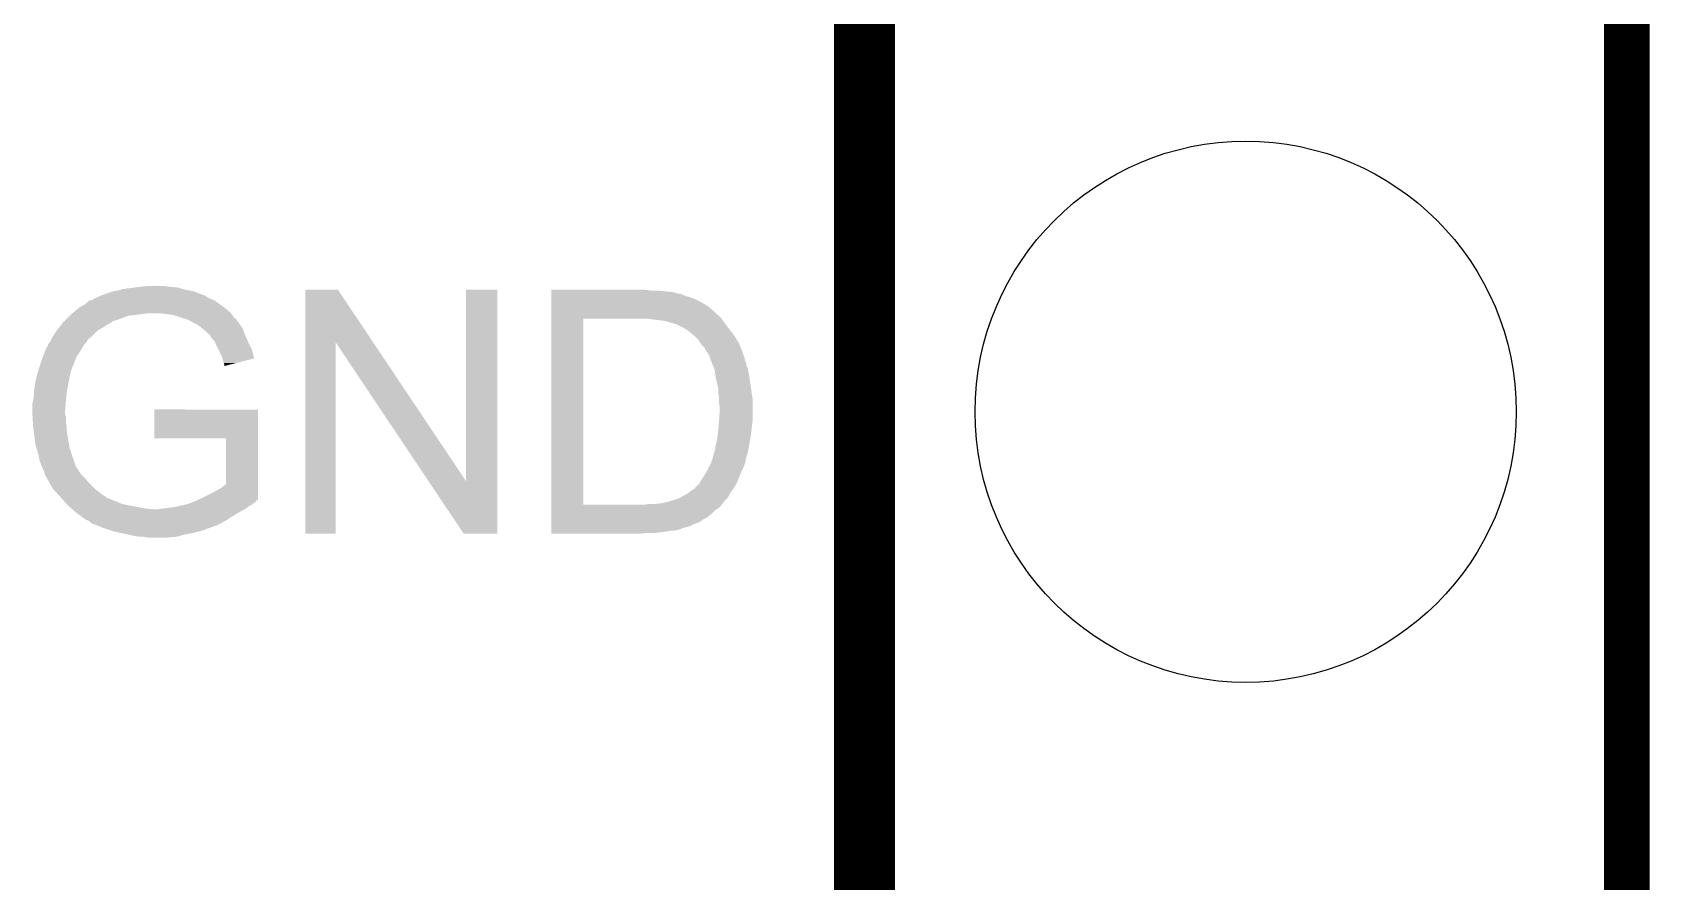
# Model space of a CAD drawing. Extents: x -1.4 to 24.2, y -3.9 to 40.3.
# Drawn here: x 18.82 to 24.21, y 26.88 to 29.71 of the extents above; entities that cross this region are included whole.
import ezdxf

# ---------------------------------------------------------------- set-up
doc = ezdxf.new("R2010")
doc.units = 0
doc.layers.get('0').update_dxf_attribs({"linetype": 'CONTINUOUS'})
for name, color, linetype in [('USBI2CCLICK_V102A_GKO', 5, 'CONTINUOUS'), ('USBI2CCLICK_V102A_GTO', 14, 'CONTINUOUS'), ('USBI2CCLICK_V102A_GTS', 12, 'CONTINUOUS')]:
    doc.layers.add(name, color=color, linetype=linetype)

# ---------------------------------------------------------------- blocks, each defined once
blk = doc.blocks.new('ROUND_65')
blk.add_circle((0, 0), 0.9017)

msp = doc.modelspace()

# ---------------------------------------------------------------- linework, layer by layer
at = {"layer": 'USBI2CCLICK_V102A_GKO', "const_width": 0.1524}
msp.add_lwpolyline([(24.13, -1.27), (24.13, 39.116)], dxfattribs=at)
at = {"layer": 'USBI2CCLICK_V102A_GTO', "const_width": 0.2032}
msp.add_lwpolyline([(21.59, 22.098), (21.59, 32.258)], dxfattribs=at)
at = {"layer": 'USBI2CCLICK_V102A_GTO'}
for points in [[(19.04238, 28.83408), (19.048724, 28.836618), (19.392898, 28.83408), (19.387824, 28.836618)], [(19.048724, 28.836618), (19.048728, 28.83662), (19.387824, 28.836618), (19.385286, 28.83662)], [(19.048728, 28.83662), (19.055062, 28.839154), (19.385286, 28.83662), (19.382746, 28.839154)], [(19.055062, 28.839154), (19.055078, 28.83916), (19.382746, 28.839154), (19.380204, 28.83916)], [(19.055078, 28.83916), (19.085552, 28.849318), (19.380204, 28.83916), (19.354802, 28.849318)], [(19.085552, 28.849318), (19.08556, 28.84932), (19.354802, 28.849318), (19.354792, 28.84932)], [(19.08556, 28.84932), (19.100802, 28.85186), (19.354792, 28.84932), (19.340826, 28.85186)], [(19.100802, 28.85186), (19.109692, 28.8544), (19.340826, 28.85186), (19.32686, 28.8544)], [(19.109692, 28.8544), (19.118582, 28.85694), (19.32686, 28.8544), (19.318394, 28.85694)], [(19.118582, 28.85694), (19.13636, 28.85948), (19.318394, 28.85694), (19.309928, 28.85948)], [(19.13636, 28.85948), (19.15668, 28.86202), (19.309928, 28.85948), (19.301462, 28.86202)], [(19.15668, 28.86202), (19.177, 28.86456), (19.301462, 28.86202), (19.27606, 28.86456)], [(19.177, 28.86456), (19.199862, 28.8671), (19.27606, 28.86456), (19.2532, 28.8671)], [(19.725656, 28.679068), (19.72566, 28.854392), (19.952226, 28.679068), (19.834864, 28.854392)], [(19.72566, 28.854392), (19.725662, 28.8544), (19.834864, 28.854392), (19.725662, 28.8544)], [(20.26158, 28.216932), (20.2616, 28.854378), (20.365702, 28.216932), (20.36572, 28.854378)], [(20.2616, 28.854378), (20.261602, 28.8544), (20.36572, 28.854378), (20.261602, 28.8544)], [(20.54608, 28.85186), (20.546082, 28.8544), (20.878802, 28.85186), (20.85848, 28.8544)], [(20.54608, 28.84932), (20.54608, 28.85186), (20.92452, 28.84932), (20.90166, 28.85186)], [(20.54608, 28.84678), (20.54608, 28.84932), (20.94992, 28.84678), (20.92452, 28.84932)], [(20.54608, 28.8417), (20.54608, 28.84678), (20.970242, 28.8417), (20.94992, 28.84678)], [(20.54608, 28.841698), (20.54608, 28.8417), (20.975324, 28.841698), (20.970242, 28.8417)], [(20.54608, 28.83916), (20.54608, 28.841698), (20.9804, 28.83916), (20.975324, 28.841698)], [(20.54608, 28.834078), (20.54608, 28.83916), (20.9931, 28.834078), (20.9804, 28.83916)], [(18.952066, 28.778198), (18.970694, 28.79344), (19.476722, 28.778198), (19.45894, 28.79344)], [(18.970694, 28.79344), (18.973802, 28.795982), (19.45894, 28.79344), (19.455382, 28.795982)], [(18.973802, 28.795982), (18.991578, 28.80614), (19.455382, 28.795982), (19.44116, 28.80614)], [(18.991578, 28.80614), (19.006822, 28.818838), (19.44116, 28.80614), (19.423382, 28.818838)], [(19.006822, 28.818838), (19.006826, 28.81884), (19.423382, 28.818838), (19.423378, 28.81884)], [(19.006826, 28.81884), (19.011904, 28.818842), (19.423378, 28.81884), (19.423374, 28.818842)], [(19.011904, 28.818842), (19.016982, 28.821382), (19.423374, 28.818842), (19.417448, 28.821382)], [(19.016982, 28.821382), (19.0246, 28.82646), (19.417448, 28.821382), (19.405602, 28.82646)], [(19.0246, 28.82646), (19.03222, 28.829), (19.405602, 28.82646), (19.401368, 28.829)], [(19.03222, 28.829), (19.04238, 28.83408), (19.401368, 28.829), (19.392898, 28.83408)], [(20.54608, 28.829), (20.54608, 28.834078), (21.010882, 28.829), (20.9931, 28.834078)], [(20.54608, 28.82138), (20.54608, 28.829), (21.02866, 28.82138), (21.010882, 28.829)], [(20.54608, 28.81122), (20.54608, 28.82138), (21.048978, 28.81122), (21.02866, 28.82138)], [(20.54608, 28.79852), (20.54608, 28.81122), (21.069302, 28.79852), (21.048978, 28.81122)], [(20.54608, 28.78328), (20.54608, 28.79852), (21.087086, 28.78328), (21.069302, 28.79852)], [(20.54608, 28.783258), (20.54608, 28.78328), (21.08962, 28.783258), (21.087086, 28.78328)], [(20.54608, 28.780734), (20.54608, 28.783258), (21.089626, 28.780734), (21.08962, 28.783258)], [(18.904204, 28.7274), (18.91233, 28.737558), (19.049998, 28.7274), (19.065238, 28.737558)], [(18.91233, 28.737558), (18.916396, 28.74264), (19.065238, 28.737558), (19.075398, 28.74264)], [(18.916396, 28.74264), (18.92046, 28.74772), (19.075398, 28.74264), (19.082172, 28.74772)], [(18.92046, 28.74772), (18.922998, 28.750258), (19.082172, 28.74772), (19.085558, 28.750258)], [(18.922998, 28.750258), (18.925538, 28.752798), (19.085558, 28.750258), (19.093178, 28.752798)], [(18.925538, 28.752798), (18.92554, 28.7528), (19.093178, 28.752798), (19.095716, 28.7528)], [(18.92554, 28.7528), (18.940778, 28.768038), (19.095716, 28.7528), (19.136356, 28.768038)], [(18.940778, 28.768038), (18.94332, 28.77058), (19.136356, 28.768038), (19.15922, 28.77058)], [(18.94332, 28.77058), (18.94586, 28.77312), (19.15922, 28.77058), (19.17954, 28.77312)], [(18.94586, 28.77312), (18.948964, 28.77566), (19.17954, 28.77312), (19.19732, 28.77566)], [(18.948964, 28.77566), (18.952066, 28.778198), (19.478628, 28.77566), (19.476722, 28.778198)], [(19.286218, 28.77058), (19.245578, 28.77566), (19.48244, 28.77058), (19.478628, 28.77566)], [(19.316702, 28.76042), (19.286218, 28.77058), (19.490064, 28.76042), (19.48244, 28.77058)], [(19.326858, 28.757882), (19.316702, 28.76042), (19.49197, 28.757882), (19.490064, 28.76042)], [(19.326862, 28.75788), (19.326858, 28.757882), (19.49197, 28.75788), (19.49197, 28.757882)], [(19.326878, 28.757872), (19.326862, 28.75788), (19.494504, 28.757872), (19.49197, 28.75788)], [(19.331936, 28.755342), (19.326878, 28.757872), (19.496192, 28.755342), (19.494504, 28.757872)], [(19.334474, 28.75534), (19.331936, 28.755342), (19.496194, 28.75534), (19.496192, 28.755342)], [(19.343368, 28.75026), (19.334474, 28.75534), (19.49958, 28.75026), (19.496194, 28.75534)], [(19.352262, 28.74518), (19.343368, 28.75026), (19.50339, 28.74518), (19.49958, 28.75026)], [(19.362422, 28.7401), (19.352262, 28.74518), (19.5072, 28.7401), (19.50339, 28.74518)], [(19.367498, 28.737562), (19.362422, 28.7401), (19.508892, 28.737562), (19.5072, 28.7401)], [(19.383376, 28.72486), (19.367498, 28.737562), (19.51736, 28.72486), (19.508892, 28.737562)], [(20.546062, 28.138142), (20.546078, 28.75786), (20.65274, 28.138142), (20.652742, 28.75786)], [(20.546078, 28.773118), (20.54608, 28.780734), (21.097242, 28.773118), (21.089626, 28.780734)], [(20.546078, 28.762958), (20.546078, 28.773118), (21.109942, 28.762958), (21.097242, 28.773118)], [(20.546078, 28.75788), (20.546078, 28.762958), (21.11357, 28.75788), (21.109942, 28.762958)], [(20.546078, 28.75786), (20.546078, 28.75788), (20.652742, 28.75786), (20.8407, 28.75788)], [(20.886418, 28.75534), (20.871182, 28.75788), (21.115384, 28.75534), (21.11357, 28.75788)], [(20.90928, 28.7528), (20.886418, 28.75534), (21.117198, 28.7528), (21.115384, 28.75534)], [(20.927062, 28.750258), (20.90928, 28.7528), (21.119014, 28.750258), (21.117198, 28.7528)], [(20.9423, 28.745182), (20.927062, 28.750258), (21.12264, 28.745182), (21.119014, 28.750258)], [(20.942308, 28.74518), (20.9423, 28.745182), (21.12264, 28.74518), (21.12264, 28.745182)], [(20.952458, 28.74264), (20.942308, 28.74518), (21.124546, 28.74264), (21.12264, 28.74518)], [(20.960084, 28.7401), (20.952458, 28.74264), (21.12645, 28.7401), (21.124546, 28.74264)], [(20.962624, 28.740098), (20.960084, 28.7401), (21.126452, 28.740098), (21.12645, 28.7401)], [(20.982938, 28.72994), (20.962624, 28.740098), (21.13407, 28.72994), (21.126452, 28.740098)], [(20.991068, 28.72486), (20.982938, 28.72994), (21.13788, 28.72486), (21.13407, 28.72994)], [(18.869662, 28.67406), (18.874738, 28.67914), (18.991578, 28.67406), (18.996658, 28.67914)], [(18.874738, 28.67914), (18.874742, 28.679144), (18.996658, 28.67914), (18.99666, 28.679144)], [(18.874742, 28.679144), (18.879818, 28.689296), (18.99666, 28.679144), (19.001738, 28.689296)], [(18.879818, 28.689296), (18.882356, 28.694374), (19.001738, 28.689296), (19.006814, 28.694374)], [(18.882356, 28.694374), (18.88236, 28.69438), (19.006814, 28.694374), (19.009354, 28.69438)], [(18.88236, 28.69438), (18.884902, 28.699462), (19.009354, 28.69438), (19.014436, 28.699462)], [(18.884902, 28.699462), (18.898444, 28.719778), (19.014436, 28.699462), (19.03476, 28.719778)], [(18.898444, 28.719778), (18.90014, 28.72232), (19.03476, 28.719778), (19.03984, 28.72232)], [(18.90014, 28.72232), (18.904204, 28.7274), (19.03984, 28.72232), (19.049998, 28.7274)], [(19.392898, 28.717242), (19.383376, 28.72486), (19.520218, 28.717242), (19.51736, 28.72486)], [(19.400518, 28.709622), (19.392898, 28.717242), (19.523076, 28.709622), (19.520218, 28.717242)], [(19.408136, 28.70454), (19.400518, 28.709622), (19.52498, 28.70454), (19.523076, 28.709622)], [(19.410678, 28.699464), (19.408136, 28.70454), (19.527236, 28.699464), (19.52498, 28.70454)], [(19.41068, 28.696926), (19.410678, 28.699464), (19.528364, 28.696926), (19.527236, 28.699464)], [(19.423378, 28.68422), (19.41068, 28.696926), (19.534012, 28.68422), (19.528364, 28.696926)], [(19.424468, 28.68168), (19.423378, 28.68422), (19.53514, 28.68168), (19.534012, 28.68422)], [(19.431, 28.66644), (19.424468, 28.68168), (19.542762, 28.66644), (19.53514, 28.68168)], [(19.72564, 28.041622), (19.725656, 28.679068), (19.827218, 28.041622), (19.82724, 28.679068)], [(20.136596, 28.216932), (19.82724, 28.679068), (20.26158, 28.216932), (19.952226, 28.679068)], [(21.003262, 28.71724), (20.991068, 28.72486), (21.143808, 28.71724), (21.13788, 28.72486)], [(21.02104, 28.702002), (21.003262, 28.71724), (21.15566, 28.702002), (21.143808, 28.71724)], [(21.021044, 28.701998), (21.02104, 28.702002), (21.155662, 28.701998), (21.15566, 28.702002)], [(21.03628, 28.68676), (21.021044, 28.701998), (21.164806, 28.68676), (21.155662, 28.701998)], [(21.043054, 28.6766), (21.03628, 28.68676), (21.1709, 28.6766), (21.164806, 28.68676)], [(21.046442, 28.671518), (21.043054, 28.6766), (21.173018, 28.671518), (21.1709, 28.6766)], [(18.845104, 28.613096), (18.84934, 28.6258), (18.95602, 28.613096), (18.961462, 28.6258)], [(18.84934, 28.6258), (18.851374, 28.63088), (18.961462, 28.6258), (18.96364, 28.63088)], [(18.851374, 28.63088), (18.857476, 28.64612), (18.96364, 28.63088), (18.973802, 28.64612)], [(18.857476, 28.64612), (18.864596, 28.6639), (18.973802, 28.64612), (18.984468, 28.6639)], [(18.864596, 28.6639), (18.86712, 28.663922), (18.984468, 28.6639), (18.98448, 28.663922)], [(18.86712, 28.663922), (18.867122, 28.668984), (18.98448, 28.663922), (18.987516, 28.668984)], [(18.867122, 28.668984), (18.868388, 28.671518), (18.987516, 28.668984), (18.989038, 28.671518)], [(18.868388, 28.671518), (18.869662, 28.67406), (18.989038, 28.671518), (18.991578, 28.67406)], [(19.436082, 28.656278), (19.431, 28.66644), (19.547842, 28.656278), (19.542762, 28.66644)], [(19.44624, 28.63596), (19.436082, 28.656278), (19.552906, 28.63596), (19.547842, 28.656278)], [(19.44963, 28.625794), (19.44624, 28.63596), (19.555438, 28.625794), (19.552906, 28.63596)], [(19.45132, 28.620718), (19.44963, 28.625794), (19.535618, 28.620718), (19.555438, 28.625794)], [(19.453858, 28.610562), (19.45132, 28.620718), (19.495966, 28.610562), (19.535618, 28.620718)], [(21.056602, 28.661356), (21.046442, 28.671518), (21.177252, 28.661356), (21.173018, 28.671518)], [(21.061682, 28.6512), (21.056602, 28.661356), (21.181482, 28.6512), (21.177252, 28.661356)], [(21.064222, 28.648658), (21.061682, 28.6512), (21.182542, 28.648658), (21.181482, 28.6512)], [(21.065748, 28.646116), (21.064222, 28.648658), (21.1836, 28.646116), (21.182542, 28.648658)], [(21.067274, 28.643574), (21.065748, 28.646116), (21.183606, 28.643574), (21.1836, 28.646116)], [(21.068796, 28.641034), (21.067274, 28.643574), (21.18614, 28.641034), (21.183606, 28.643574)], [(21.07184, 28.63596), (21.068796, 28.641034), (21.186142, 28.63596), (21.18614, 28.641034)], [(21.071842, 28.635956), (21.07184, 28.63596), (21.186142, 28.635956), (21.186142, 28.63596)], [(21.073536, 28.630878), (21.071842, 28.635956), (21.188682, 28.630878), (21.186142, 28.635956)], [(21.07692, 28.620722), (21.073536, 28.630878), (21.19122, 28.620722), (21.188682, 28.630878)], [(21.080096, 28.6131), (21.07692, 28.620722), (21.193758, 28.6131), (21.19122, 28.620722)], [(18.830542, 28.56484), (18.835962, 28.58516), (18.94078, 28.56484), (18.945862, 28.58516)], [(18.835962, 28.58516), (18.83664, 28.5877), (18.945862, 28.58516), (18.946708, 28.5877)], [(18.83664, 28.5877), (18.840872, 28.600398), (18.946708, 28.5877), (18.95094, 28.600398)], [(18.840872, 28.600398), (18.844258, 28.610556), (18.95094, 28.600398), (18.956018, 28.610556)], [(18.844258, 28.610556), (18.845104, 28.613096), (18.956018, 28.610556), (18.95602, 28.613096)], [(19.456398, 28.605484), (19.453858, 28.610562), (19.47614, 28.605484), (19.495966, 28.610562)], [(19.4564, 28.600428), (19.456398, 28.605484), (19.4564, 28.600428), (19.47614, 28.605484)], [(21.084328, 28.602942), (21.080096, 28.6131), (21.1963, 28.602942), (21.193758, 28.6131)], [(21.08962, 28.590238), (21.084328, 28.602942), (21.200534, 28.590238), (21.1963, 28.602942)], [(21.090012, 28.587698), (21.08962, 28.590238), (21.20138, 28.587698), (21.200534, 28.590238)], [(21.091966, 28.575), (21.090012, 28.587698), (21.20392, 28.575), (21.20138, 28.587698)], [(21.09431, 28.55976), (21.091966, 28.575), (21.20646, 28.55976), (21.20392, 28.575)], [(18.8214, 28.51404), (18.825028, 28.53944), (18.93108, 28.51404), (18.9357, 28.53944)], [(18.8214, 28.511502), (18.8214, 28.51404), (18.93062, 28.511502), (18.93108, 28.51404)], [(18.825028, 28.53944), (18.82648, 28.549602), (18.9357, 28.53944), (18.937732, 28.549602)], [(18.82648, 28.549602), (18.830542, 28.56484), (18.937732, 28.549602), (18.94078, 28.56484)], [(21.0947, 28.55722), (21.09431, 28.55976), (21.206852, 28.55722), (21.20646, 28.55976)], [(21.101734, 28.52674), (21.0947, 28.55722), (21.21154, 28.52674), (21.206852, 28.55722)], [(21.10232, 28.524198), (21.101734, 28.52674), (21.211904, 28.524198), (21.21154, 28.52674)], [(21.10232, 28.511498), (21.10232, 28.524198), (21.213718, 28.511498), (21.211904, 28.524198)], [(18.81632, 28.473402), (18.81835, 28.48356), (18.927298, 28.473402), (18.92808, 28.48356)], [(18.81632, 28.450542), (18.81632, 28.473402), (18.92554, 28.450542), (18.927298, 28.473402)], [(18.81835, 28.48356), (18.8214, 28.498802), (18.92808, 28.48356), (18.929464, 28.498802)], [(18.8214, 28.498802), (18.8214, 28.511502), (18.929464, 28.498802), (18.93062, 28.511502)], [(21.10486, 28.496258), (21.10232, 28.511498), (21.215896, 28.496258), (21.213718, 28.511498)], [(21.10486, 28.491178), (21.10486, 28.496258), (21.21662, 28.491178), (21.215896, 28.496258)], [(21.10486, 28.475938), (21.10486, 28.491178), (21.21662, 28.475938), (21.21662, 28.491178)], [(21.1074, 28.465778), (21.10486, 28.475938), (21.21662, 28.465778), (21.21662, 28.475938)], [(21.1074, 28.45308), (21.1074, 28.465778), (21.21662, 28.45308), (21.21662, 28.465778)], [(18.81632, 28.442918), (18.81632, 28.450542), (18.925542, 28.442918), (18.92554, 28.450542)], [(18.81647, 28.440378), (18.81632, 28.442918), (18.925542, 28.440378), (18.925542, 28.442918)], [(18.816918, 28.432756), (18.81647, 28.440378), (18.92808, 28.432756), (18.925542, 28.440378)], [(18.818114, 28.412438), (18.816918, 28.432756), (18.92808, 28.412438), (18.92808, 28.432756)], [(18.81886, 28.39974), (18.818114, 28.412438), (18.93062, 28.39974), (18.92808, 28.412438)], [(19.22272, 28.359122), (19.22274, 28.455598), (19.568158, 28.359122), (19.56816, 28.455598)], [(19.22274, 28.455598), (19.222742, 28.45562), (19.56816, 28.455598), (19.222742, 28.45562)], [(21.102954, 28.3972), (21.104648, 28.41752), (21.21408, 28.3972), (21.21662, 28.41752)], [(21.104648, 28.41752), (21.10486, 28.42006), (21.21662, 28.41752), (21.21662, 28.42006)], [(21.10486, 28.42006), (21.1074, 28.45308), (21.21662, 28.42006), (21.21662, 28.45308)], [(18.818862, 28.399738), (18.81886, 28.39974), (18.93062, 28.399738), (18.93062, 28.39974)], [(18.820448, 28.387038), (18.818862, 28.399738), (18.93062, 28.387038), (18.93062, 28.399738)], [(18.82648, 28.338782), (18.820448, 28.387038), (18.938666, 28.338782), (18.93062, 28.387038)], [(19.461458, 28.3591), (19.22272, 28.359122), (19.568158, 28.3591), (19.568158, 28.359122)], [(19.46148, 28.206708), (19.461458, 28.3591), (19.568154, 28.206708), (19.568158, 28.3591)], [(21.094698, 28.33878), (21.09978, 28.36418), (21.205536, 28.33878), (21.210154, 28.36418)], [(21.09978, 28.36418), (21.100542, 28.3718), (21.210154, 28.36418), (21.21154, 28.3718)], [(21.100542, 28.3718), (21.10232, 28.38958), (21.21154, 28.3718), (21.213318, 28.38958)], [(21.10232, 28.38958), (21.102954, 28.3972), (21.213318, 28.38958), (21.21408, 28.3972)], [(18.830716, 28.326078), (18.82648, 28.338782), (18.940782, 28.326078), (18.938666, 28.338782)], [(18.83156, 28.32354), (18.830716, 28.326078), (18.941628, 28.32354), (18.940782, 28.326078)], [(18.83664, 28.305762), (18.83156, 28.32354), (18.947554, 28.305762), (18.941628, 28.32354)], [(18.838334, 28.2956), (18.83664, 28.305762), (18.95094, 28.2956), (18.947554, 28.305762)], [(21.084538, 28.295596), (21.08454, 28.300674), (21.195836, 28.295596), (21.197222, 28.300674)], [(21.08454, 28.300674), (21.087074, 28.303214), (21.197222, 28.300674), (21.197914, 28.303214)], [(21.087074, 28.303214), (21.08708, 28.308296), (21.197914, 28.303214), (21.1993, 28.308296)], [(21.08708, 28.308296), (21.08962, 28.313378), (21.1993, 28.308296), (21.200686, 28.313378)], [(21.08962, 28.313378), (21.090254, 28.31592), (21.200686, 28.313378), (21.20138, 28.31592)], [(21.090254, 28.31592), (21.09216, 28.323538), (21.20138, 28.31592), (21.202764, 28.323538)], [(21.09216, 28.331156), (21.094698, 28.33878), (21.20415, 28.331156), (21.205536, 28.33878)], [(21.09216, 28.323538), (21.09216, 28.331156), (21.202764, 28.323538), (21.20415, 28.331156)], [(18.83918, 28.29052), (18.838334, 28.2956), (18.952788, 28.29052), (18.95094, 28.2956)], [(18.84426, 28.275278), (18.83918, 28.29052), (18.95833, 28.275278), (18.952788, 28.29052)], [(18.84731, 28.267656), (18.84426, 28.275278), (18.9611, 28.267656), (18.95833, 28.275278)], [(18.848328, 28.265114), (18.84731, 28.267656), (18.961106, 28.265114), (18.9611, 28.267656)], [(18.84934, 28.26258), (18.848328, 28.265114), (18.96364, 28.26258), (18.961106, 28.265114)], [(18.850612, 28.260036), (18.84934, 28.26258), (18.966182, 28.260036), (18.96364, 28.26258)], [(18.85315, 28.254962), (18.850612, 28.260036), (18.96872, 28.254962), (18.966182, 28.260036)], [(18.85442, 28.25242), (18.85315, 28.254962), (18.970246, 28.25242), (18.96872, 28.254962)], [(18.85696, 28.244798), (18.85442, 28.25242), (18.97482, 28.244798), (18.970246, 28.25242)], [(18.857596, 28.242258), (18.85696, 28.244798), (18.976342, 28.242258), (18.97482, 28.244798)], [(21.0566, 28.23718), (21.062404, 28.24734), (21.17471, 28.23718), (21.17852, 28.24734)], [(21.062404, 28.24734), (21.06676, 28.254962), (21.17852, 28.24734), (21.18233, 28.254962)], [(21.06676, 28.254962), (21.070568, 28.26258), (21.18233, 28.254962), (21.18614, 28.26258)], [(21.070568, 28.26258), (21.076916, 28.275276), (21.18614, 28.26258), (21.191218, 28.275276)], [(21.076916, 28.275276), (21.07692, 28.27528), (21.191218, 28.275276), (21.191218, 28.27528)], [(21.07692, 28.27528), (21.078822, 28.280354), (21.191218, 28.27528), (21.19122, 28.280354)], [(21.078822, 28.280354), (21.079774, 28.282894), (21.19122, 28.280354), (21.193754, 28.282894)], [(21.079774, 28.282894), (21.08168, 28.287978), (21.193754, 28.282894), (21.19376, 28.287978)], [(21.08168, 28.287978), (21.084538, 28.295596), (21.19376, 28.287978), (21.195836, 28.295596)], [(18.859498, 28.234646), (18.857596, 28.242258), (18.983954, 28.234646), (18.976342, 28.242258)], [(18.862038, 28.2321), (18.859498, 28.234646), (18.9865, 28.2321), (18.983954, 28.234646)], [(18.86458, 28.22702), (18.862038, 28.2321), (18.99158, 28.22702), (18.9865, 28.2321)], [(18.87474, 28.20924), (18.86458, 28.22702), (19.006818, 28.20924), (18.99158, 28.22702)], [(18.884898, 28.191462), (18.87474, 28.20924), (19.0246, 28.191462), (19.006818, 28.20924)], [(18.8849, 28.19146), (18.884898, 28.191462), (19.024602, 28.19146), (19.0246, 28.191462)], [(18.901064, 28.17368), (18.8849, 28.19146), (19.04746, 28.17368), (19.024602, 28.19146)], [(19.413218, 28.17622), (19.448778, 28.19654), (19.568154, 28.17622), (19.568154, 28.19654)], [(19.448778, 28.19654), (19.46148, 28.206708), (19.568154, 28.19654), (19.568154, 28.206708)], [(20.253956, 28.041608), (20.136596, 28.216932), (20.365698, 28.041608), (20.365702, 28.216932)], [(21.017654, 28.188922), (21.02611, 28.193996), (21.15058, 28.188922), (21.15375, 28.193996)], [(21.02611, 28.193996), (21.02612, 28.196534), (21.15375, 28.193996), (21.155336, 28.196534)], [(21.02612, 28.196534), (21.038818, 28.209238), (21.155336, 28.196534), (21.163276, 28.209238)], [(21.038818, 28.20924), (21.04644, 28.221942), (21.163278, 28.20924), (21.168722, 28.221942)], [(21.038818, 28.209238), (21.038818, 28.20924), (21.163276, 28.209238), (21.163278, 28.20924)], [(21.04644, 28.221942), (21.049824, 28.22702), (21.168722, 28.221942), (21.1709, 28.22702)], [(21.049824, 28.22702), (21.0566, 28.23718), (21.1709, 28.22702), (21.17471, 28.23718)], [(18.9103, 28.16352), (18.901064, 28.17368), (19.062704, 28.16352), (19.04746, 28.17368)], [(18.914872, 28.15844), (18.9103, 28.16352), (19.070324, 28.15844), (19.062704, 28.16352)], [(18.914878, 28.158434), (18.914872, 28.15844), (19.075406, 28.158434), (19.070324, 28.15844)], [(18.917158, 28.1559), (18.914878, 28.158434), (19.077944, 28.1559), (19.075406, 28.158434)], [(18.919444, 28.15336), (18.917158, 28.1559), (19.08556, 28.15336), (19.077944, 28.1559)], [(18.92173, 28.15082), (18.919444, 28.15336), (19.090642, 28.15082), (19.08556, 28.15336)], [(18.924016, 28.14828), (18.92173, 28.15082), (19.098258, 28.14828), (19.090642, 28.15082)], [(18.930874, 28.14066), (18.924016, 28.14828), (19.116042, 28.14066), (19.098258, 28.14828)], [(18.93316, 28.13812), (18.930874, 28.14066), (19.128742, 28.13812), (19.116042, 28.14066)], [(18.941628, 28.1305), (18.93316, 28.13812), (19.16684, 28.1305), (19.128742, 28.13812)], [(19.300176, 28.133038), (19.323034, 28.138118), (19.53768, 28.133038), (19.547836, 28.138118)], [(19.323034, 28.138118), (19.334482, 28.140662), (19.547836, 28.138118), (19.55038, 28.140662)], [(19.334482, 28.140662), (19.340822, 28.143198), (19.55038, 28.140662), (19.552918, 28.143198)], [(19.340822, 28.143198), (19.353532, 28.14828), (19.552918, 28.143198), (19.560536, 28.14828)], [(19.353532, 28.14828), (19.359884, 28.15082), (19.560536, 28.14828), (19.561808, 28.15082)], [(19.359884, 28.15082), (19.362426, 28.150826), (19.561808, 28.15082), (19.56181, 28.150826)], [(19.362426, 28.150826), (19.364946, 28.153346), (19.56181, 28.150826), (19.563074, 28.153346)], [(19.364946, 28.153346), (19.36496, 28.15336), (19.563074, 28.153346), (19.565614, 28.15336)], [(19.36496, 28.15336), (19.364964, 28.153362), (19.565614, 28.15336), (19.565616, 28.153362)], [(19.364964, 28.153362), (19.370028, 28.155894), (19.565616, 28.153362), (19.568154, 28.155894)], [(19.370028, 28.155894), (19.37004, 28.1559), (19.568154, 28.155894), (19.568154, 28.1559)], [(19.37004, 28.1559), (19.38274, 28.16098), (19.568154, 28.1559), (19.568154, 28.16098)], [(19.38274, 28.16098), (19.413218, 28.17622), (19.568154, 28.16098), (19.568154, 28.17622)], [(20.546062, 28.13812), (20.546062, 28.138142), (20.853398, 28.13812), (20.65274, 28.138142)], [(20.546062, 28.130498), (20.546062, 28.13812), (21.107398, 28.130498), (21.113494, 28.13812)], [(20.853398, 28.13812), (20.87118, 28.14066), (21.113494, 28.13812), (21.115526, 28.14066)], [(20.891498, 28.14066), (20.91182, 28.1432), (21.115526, 28.14066), (21.11756, 28.1432)], [(20.91182, 28.1432), (20.934682, 28.14828), (21.11756, 28.1432), (21.12137, 28.14828)], [(20.934682, 28.14828), (20.952452, 28.153358), (21.12137, 28.14828), (21.12518, 28.153358)], [(20.952452, 28.153358), (20.95246, 28.15336), (21.12518, 28.153358), (21.12518, 28.15336)], [(20.95246, 28.15336), (20.967698, 28.15844), (21.12518, 28.15336), (21.13026, 28.15844)], [(20.967698, 28.15844), (20.972774, 28.160978), (21.13026, 28.15844), (21.132798, 28.160978)], [(20.972774, 28.160978), (20.97786, 28.16352), (21.132798, 28.160978), (21.134492, 28.16352)], [(20.97786, 28.16352), (20.986316, 28.168594), (21.134492, 28.16352), (21.137876, 28.168594)], [(20.986316, 28.168594), (20.990554, 28.171136), (21.137876, 28.168594), (21.13788, 28.171136)], [(20.990554, 28.171136), (20.990562, 28.17114), (21.13788, 28.171136), (21.137882, 28.17114)], [(20.990562, 28.17114), (21.000718, 28.176218), (21.137882, 28.17114), (21.141508, 28.176218)], [(21.000718, 28.176218), (21.01342, 28.18638), (21.141508, 28.176218), (21.148764, 28.18638)], [(21.01342, 28.18638), (21.017654, 28.188922), (21.148764, 28.18638), (21.15058, 28.188922)], [(18.947272, 28.12542), (18.941628, 28.1305), (19.194778, 28.12542), (19.16684, 28.1305)], [(18.950094, 28.12288), (18.947272, 28.12542), (19.225258, 28.12288), (19.194778, 28.12542)], [(18.952916, 28.12034), (18.950094, 28.12288), (19.517362, 28.12034), (19.52244, 28.12288)], [(18.95856, 28.11526), (18.952916, 28.12034), (19.508894, 28.11526), (19.517362, 28.12034)], [(18.972108, 28.1051), (18.95856, 28.11526), (19.49196, 28.1051), (19.508894, 28.11526)], [(18.98904, 28.0924), (18.972108, 28.1051), (19.472, 28.0924), (19.49196, 28.1051)], [(18.996656, 28.087322), (18.98904, 28.0924), (19.46402, 28.087322), (19.472, 28.0924)], [(19.004276, 28.08478), (18.996656, 28.087322), (19.45936, 28.08478), (19.46402, 28.087322)], [(19.009354, 28.079706), (19.004276, 28.08478), (19.450058, 28.079706), (19.45936, 28.08478)], [(19.225258, 28.12288), (19.235422, 28.122882), (19.52244, 28.12288), (19.522442, 28.122882)], [(19.235422, 28.122882), (19.243044, 28.12542), (19.522442, 28.122882), (19.527518, 28.12542)], [(19.25066, 28.12542), (19.26844, 28.12796), (19.527518, 28.12542), (19.530906, 28.12796)], [(19.26844, 28.12796), (19.288758, 28.1305), (19.530906, 28.12796), (19.534294, 28.1305)], [(19.288758, 28.1305), (19.300176, 28.133038), (19.534294, 28.1305), (19.53768, 28.133038)], [(20.54606, 28.10764), (20.546062, 28.120338), (21.07946, 28.10764), (21.092158, 28.120338)], [(20.54606, 28.09494), (20.54606, 28.10764), (21.064214, 28.09494), (21.07946, 28.10764)], [(20.54606, 28.094934), (20.54606, 28.09494), (21.061674, 28.094934), (21.064214, 28.09494)], [(20.54606, 28.092398), (20.54606, 28.094934), (21.059136, 28.092398), (21.061674, 28.094934)], [(20.54606, 28.087318), (20.54606, 28.092398), (21.04898, 28.087318), (21.059136, 28.092398)], [(20.54606, 28.0797), (20.54606, 28.087318), (21.038818, 28.0797), (21.04898, 28.087318)], [(20.546062, 28.120338), (20.546062, 28.130498), (21.092158, 28.120338), (21.107398, 28.130498)], [(19.011878, 28.0797), (19.009354, 28.079706), (19.450048, 28.0797), (19.450058, 28.079706)], [(19.0119, 28.077176), (19.011878, 28.0797), (19.44542, 28.077176), (19.450048, 28.0797)], [(19.025462, 28.07208), (19.0119, 28.077176), (19.43608, 28.07208), (19.44542, 28.077176)], [(19.03222, 28.06954), (19.025462, 28.07208), (19.429474, 28.06954), (19.43608, 28.07208)], [(19.050002, 28.06192), (19.03222, 28.06954), (19.40966, 28.06192), (19.429474, 28.06954)], [(19.057624, 28.05938), (19.050002, 28.06192), (19.403056, 28.05938), (19.40966, 28.06192)], [(19.05763, 28.059378), (19.057624, 28.05938), (19.400516, 28.059378), (19.403056, 28.05938)], [(19.072872, 28.054298), (19.05763, 28.059378), (19.390358, 28.054298), (19.400516, 28.059378)], [(19.080486, 28.05176), (19.072872, 28.054298), (19.380202, 28.05176), (19.390358, 28.054298)], [(19.0881, 28.049222), (19.080486, 28.05176), (19.37258, 28.049222), (19.380202, 28.05176)], [(19.099962, 28.04668), (19.0881, 28.049222), (19.36242, 28.04668), (19.37258, 28.049222)], [(19.135518, 28.03906), (19.099962, 28.04668), (19.32432, 28.03906), (19.36242, 28.04668)], [(19.15922, 28.03398), (19.135518, 28.03906), (19.305692, 28.03398), (19.32432, 28.03906)], [(19.174458, 28.03144), (19.15922, 28.03398), (19.296378, 28.03144), (19.305692, 28.03398)], [(19.199858, 28.0289), (19.187158, 28.03144), (19.263362, 28.0289), (19.296378, 28.03144)], [(19.827218, 28.0416), (19.72564, 28.041622), (19.827218, 28.0416), (19.827218, 28.041622)], [(20.365698, 28.0416), (20.253956, 28.041608), (20.365698, 28.0416), (20.365698, 28.041608)], [(20.54606, 28.07462), (20.54606, 28.0797), (21.02358, 28.07462), (21.038818, 28.0797)], [(20.54606, 28.066998), (20.54606, 28.07462), (21.008338, 28.066998), (21.02358, 28.07462)], [(20.54606, 28.061918), (20.54606, 28.066998), (20.988018, 28.061918), (21.008338, 28.066998)], [(20.54606, 28.0543), (20.54606, 28.061918), (20.967696, 28.0543), (20.988018, 28.061918)], [(20.54606, 28.054298), (20.54606, 28.0543), (20.962616, 28.054298), (20.967696, 28.0543)], [(20.54606, 28.05176), (20.54606, 28.054298), (20.957536, 28.05176), (20.962616, 28.054298)], [(20.54606, 28.04668), (20.54606, 28.05176), (20.91182, 28.04668), (20.94738, 28.05176)], [(20.54606, 28.04414), (20.54606, 28.04668), (20.888958, 28.04414), (20.91182, 28.04668)], [(20.54606, 28.041622), (20.54606, 28.04414), (20.83838, 28.041622), (20.86356, 28.04414)], [(20.838162, 28.0416), (20.54606, 28.041622), (20.838162, 28.0416), (20.83838, 28.041622)]]:
    msp.add_solid(points, dxfattribs=at)

# ---------------------------------------------------------------- block references
at = {"layer": 'USBI2CCLICK_V102A_GTS'}
msp.add_blockref('ROUND_65', (22.86, 28.448), dxfattribs=at)

doc.saveas('drawing.dxf')
